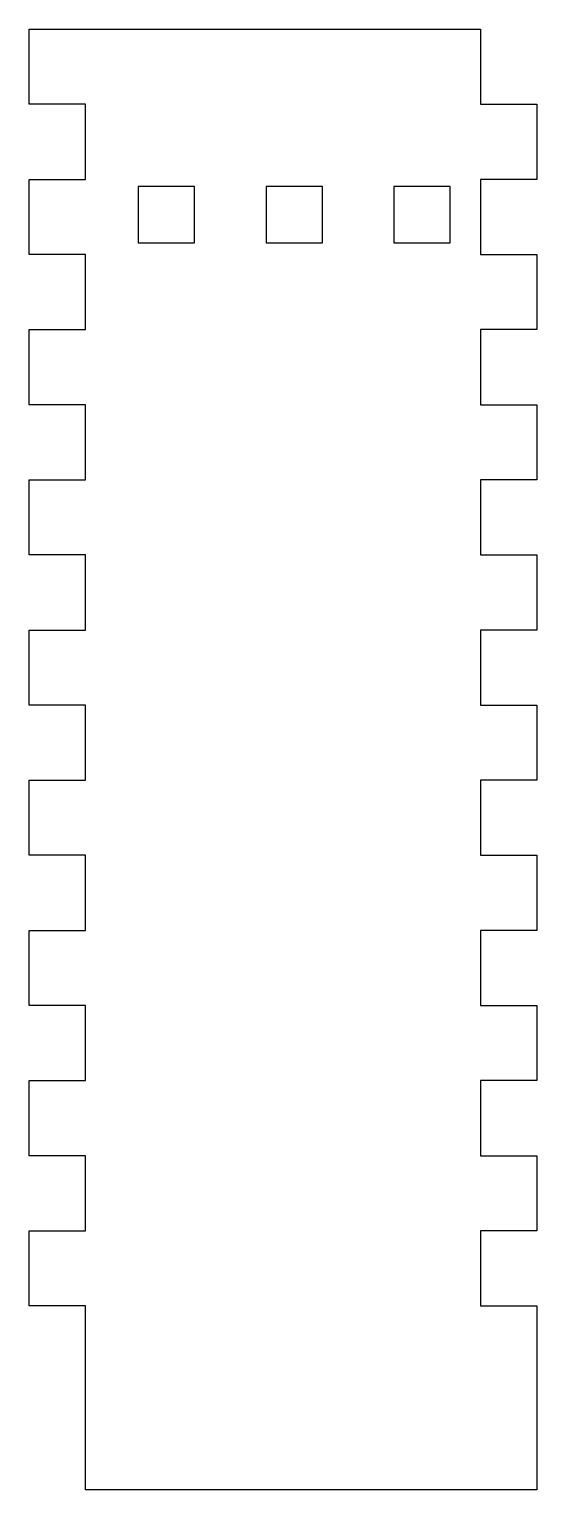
# Model space of a CAD drawing. Header units: millimetres. Extents: x -48 to -14.2, y 85.8 to 183.
import ezdxf

# ---------------------------------------------------------------- set-up
doc = ezdxf.new("R2010")
doc.units = ezdxf.units.MM
doc.layers.get('0').update_dxf_attribs({"linetype": 'CONTINUOUS'})

msp = doc.modelspace()

# ---------------------------------------------------------------- linework, layer by layer
for points in [[(-14.25, 98), (-14.25, 85.76), (-44.249, 85.76), (-44.249, 98), (-48, 98), (-48, 103), (-44.249, 103), (-44.249, 108), (-48, 108), (-48, 113), (-44.249, 113), (-44.249, 118), (-48, 118), (-48, 123), (-44.249, 123), (-44.249, 128), (-48, 128), (-48, 133), (-44.249, 133), (-44.249, 138), (-48, 138), (-48, 143), (-44.249, 143), (-44.249, 148), (-48, 148), (-48, 153), (-44.249, 153), (-44.249, 158), (-48, 158), (-48, 163), (-44.249, 163), (-44.249, 168), (-48, 168), (-48, 173), (-44.249, 173), (-44.249, 178), (-48, 178), (-48, 183), (-18.001, 183), (-18.001, 178), (-14.25, 178), (-14.25, 173), (-18.001, 173), (-18.001, 168), (-14.25, 168), (-14.25, 163), (-18.001, 163), (-18.001, 158), (-14.25, 158), (-14.25, 153), (-18.001, 153), (-18.001, 148), (-14.25, 148), (-14.25, 143), (-18.001, 143), (-18.001, 138), (-14.25, 138), (-14.25, 133), (-18.001, 133), (-18.001, 128), (-14.25, 128), (-14.25, 123), (-18.001, 123), (-18.001, 118), (-14.25, 118), (-14.25, 113), (-18.001, 113), (-18.001, 108), (-14.25, 108), (-14.25, 103), (-18.001, 103), (-18.001, 98)], [(-40.75, 168.781), (-37, 168.781), (-37, 172.531), (-40.75, 172.531)], [(-32.25, 168.781), (-28.5, 168.781), (-28.5, 172.531), (-32.25, 172.531)], [(-23.75, 168.781), (-20, 168.781), (-20, 172.531), (-23.75, 172.531)]]:
    msp.add_lwpolyline(points, close=True)

doc.saveas('drawing.dxf')
